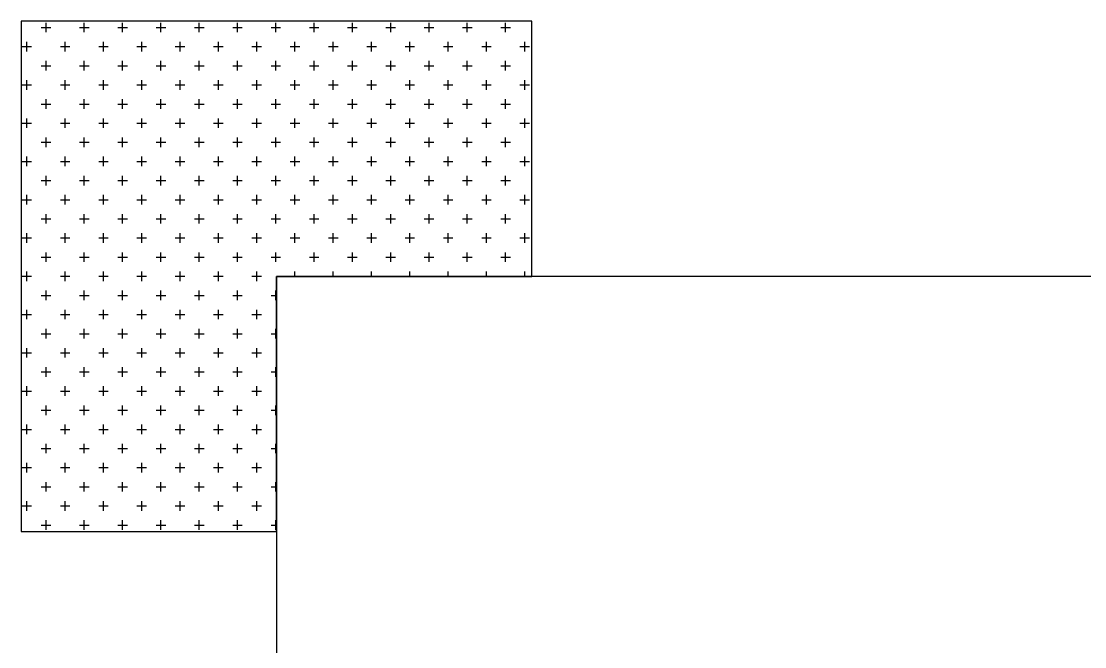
# Model space of a CAD drawing. Extents: x -40736 to 367926, y -65544 to 37405.
# Drawn here: x 347348.79 to 347390.44, y -55311.84 to -55287.33 of the extents above; entities that cross this region are included whole.
import ezdxf

# ---------------------------------------------------------------- set-up
doc = ezdxf.new("R2010")
doc.units = 0
doc.header["$LTSCALE"] = 600
doc.header["$MEASUREMENT"] = 0
doc.linetypes.add('CENTER2', pattern=[1.125, 0.75, -0.125, 0.125, -0.125])
doc.layers.add('底圖', color=253, linetype='CONTINUOUS')

msp = doc.modelspace()

# ---------------------------------------------------------------- linework, layer by layer
at = {"layer": '底圖', "linetype": 'CENTER2'}
for p, q in [((347368.78957, -55287.33166), (347348.78957, -55287.33166)), ((347348.78957, -55287.33166), (347348.78957, -55307.33166)), ((347349.75925, -55287.76262), (347349.75925, -55287.38762)), ((347351.25925, -55287.76262), (347351.25925, -55287.38762)), ((347352.75925, -55287.76262), (347352.75925, -55287.38762)), ((347354.25925, -55287.76262), (347354.25925, -55287.38762)), ((347355.75925, -55287.76262), (347355.75925, -55287.38762)), ((347357.25925, -55287.76262), (347357.25925, -55287.38762)), ((347358.75925, -55287.76262), (347358.75925, -55287.38762)), ((347360.25925, -55287.76262), (347360.25925, -55287.38762)), ((347361.75925, -55287.76262), (347361.75925, -55287.38762)), ((347363.25925, -55287.76262), (347363.25925, -55287.38762)), ((347364.75925, -55287.76262), (347364.75925, -55287.38762)), ((347366.25925, -55287.76262), (347366.25925, -55287.38762)), ((347367.75925, -55287.76262), (347367.75925, -55287.38762)), ((347368.78957, -55297.33166), (347368.78957, -55287.33166)), ((347349.57175, -55287.57512), (347349.94675, -55287.57512)), ((347351.07175, -55287.57512), (347351.44675, -55287.57512)), ((347352.57175, -55287.57512), (347352.94675, -55287.57512)), ((347354.07175, -55287.57512), (347354.44675, -55287.57512)), ((347355.57175, -55287.57512), (347355.94675, -55287.57512)), ((347357.07175, -55287.57512), (347357.44675, -55287.57512)), ((347358.57175, -55287.57512), (347358.94675, -55287.57512)), ((347360.07175, -55287.57512), (347360.44675, -55287.57512)), ((347361.57175, -55287.57512), (347361.94675, -55287.57512)), ((347363.07175, -55287.57512), (347363.44675, -55287.57512)), ((347364.57175, -55287.57512), (347364.94675, -55287.57512)), ((347366.07175, -55287.57512), (347366.44675, -55287.57512)), ((347367.57175, -55287.57512), (347367.94675, -55287.57512)), ((347349.00925, -55288.51262), (347349.00925, -55288.13762)), ((347350.50925, -55288.51262), (347350.50925, -55288.13762)), ((347352.00925, -55288.51262), (347352.00925, -55288.13762)), ((347353.50925, -55288.51262), (347353.50925, -55288.13762)), ((347355.00925, -55288.51262), (347355.00925, -55288.13762)), ((347356.50925, -55288.51262), (347356.50925, -55288.13762)), ((347358.00925, -55288.51262), (347358.00925, -55288.13762)), ((347359.50925, -55288.51262), (347359.50925, -55288.13762)), ((347361.00925, -55288.51262), (347361.00925, -55288.13762)), ((347362.50925, -55288.51262), (347362.50925, -55288.13762)), ((347364.00925, -55288.51262), (347364.00925, -55288.13762)), ((347365.50925, -55288.51262), (347365.50925, -55288.13762)), ((347367.00925, -55288.51262), (347367.00925, -55288.13762)), ((347368.50925, -55288.51262), (347368.50925, -55288.13762)), ((347348.82175, -55288.32512), (347349.19675, -55288.32512)), ((347350.32175, -55288.32512), (347350.69675, -55288.32512)), ((347351.82175, -55288.32512), (347352.19675, -55288.32512)), ((347353.32175, -55288.32512), (347353.69675, -55288.32512)), ((347354.82175, -55288.32512), (347355.19675, -55288.32512)), ((347356.32175, -55288.32512), (347356.69675, -55288.32512)), ((347357.82175, -55288.32512), (347358.19675, -55288.32512)), ((347359.32175, -55288.32512), (347359.69675, -55288.32512)), ((347360.82175, -55288.32512), (347361.19675, -55288.32512)), ((347362.32175, -55288.32512), (347362.69675, -55288.32512)), ((347363.82175, -55288.32512), (347364.19675, -55288.32512)), ((347365.32175, -55288.32512), (347365.69675, -55288.32512)), ((347366.82175, -55288.32512), (347367.19675, -55288.32512)), ((347368.32175, -55288.32512), (347368.69675, -55288.32512)), ((347349.57175, -55289.07512), (347349.94675, -55289.07512)), ((347349.75925, -55289.26262), (347349.75925, -55288.88762)), ((347351.07175, -55289.07512), (347351.44675, -55289.07512)), ((347351.25925, -55289.26262), (347351.25925, -55288.88762)), ((347352.57175, -55289.07512), (347352.94675, -55289.07512)), ((347352.75925, -55289.26262), (347352.75925, -55288.88762)), ((347354.07175, -55289.07512), (347354.44675, -55289.07512)), ((347354.25925, -55289.26262), (347354.25925, -55288.88762)), ((347355.57175, -55289.07512), (347355.94675, -55289.07512)), ((347355.75925, -55289.26262), (347355.75925, -55288.88762)), ((347357.07175, -55289.07512), (347357.44675, -55289.07512)), ((347357.25925, -55289.26262), (347357.25925, -55288.88762)), ((347358.57175, -55289.07512), (347358.94675, -55289.07512)), ((347358.75925, -55289.26262), (347358.75925, -55288.88762)), ((347360.07175, -55289.07512), (347360.44675, -55289.07512)), ((347360.25925, -55289.26262), (347360.25925, -55288.88762)), ((347361.57175, -55289.07512), (347361.94675, -55289.07512)), ((347361.75925, -55289.26262), (347361.75925, -55288.88762)), ((347363.07175, -55289.07512), (347363.44675, -55289.07512)), ((347363.25925, -55289.26262), (347363.25925, -55288.88762)), ((347364.57175, -55289.07512), (347364.94675, -55289.07512)), ((347364.75925, -55289.26262), (347364.75925, -55288.88762)), ((347366.07175, -55289.07512), (347366.44675, -55289.07512)), ((347366.25925, -55289.26262), (347366.25925, -55288.88762)), ((347367.57175, -55289.07512), (347367.94675, -55289.07512)), ((347367.75925, -55289.26262), (347367.75925, -55288.88762)), ((347348.82175, -55289.82512), (347349.19675, -55289.82512)), ((347349.00925, -55290.01262), (347349.00925, -55289.63762)), ((347350.32175, -55289.82512), (347350.69675, -55289.82512)), ((347350.50925, -55290.01262), (347350.50925, -55289.63762)), ((347351.82175, -55289.82512), (347352.19675, -55289.82512)), ((347352.00925, -55290.01262), (347352.00925, -55289.63762)), ((347353.32175, -55289.82512), (347353.69675, -55289.82512)), ((347353.50925, -55290.01262), (347353.50925, -55289.63762)), ((347354.82175, -55289.82512), (347355.19675, -55289.82512)), ((347355.00925, -55290.01262), (347355.00925, -55289.63762)), ((347356.32175, -55289.82512), (347356.69675, -55289.82512)), ((347356.50925, -55290.01262), (347356.50925, -55289.63762)), ((347357.82175, -55289.82512), (347358.19675, -55289.82512)), ((347358.00925, -55290.01262), (347358.00925, -55289.63762)), ((347359.32175, -55289.82512), (347359.69675, -55289.82512)), ((347359.50925, -55290.01262), (347359.50925, -55289.63762)), ((347360.82175, -55289.82512), (347361.19675, -55289.82512)), ((347361.00925, -55290.01262), (347361.00925, -55289.63762)), ((347362.32175, -55289.82512), (347362.69675, -55289.82512)), ((347362.50925, -55290.01262), (347362.50925, -55289.63762)), ((347363.82175, -55289.82512), (347364.19675, -55289.82512)), ((347364.00925, -55290.01262), (347364.00925, -55289.63762)), ((347365.32175, -55289.82512), (347365.69675, -55289.82512)), ((347365.50925, -55290.01262), (347365.50925, -55289.63762)), ((347366.82175, -55289.82512), (347367.19675, -55289.82512)), ((347367.00925, -55290.01262), (347367.00925, -55289.63762)), ((347368.32175, -55289.82512), (347368.69675, -55289.82512)), ((347368.50925, -55290.01262), (347368.50925, -55289.63762)), ((347349.57175, -55290.57512), (347349.94675, -55290.57512)), ((347349.75925, -55290.76262), (347349.75925, -55290.38762)), ((347351.07175, -55290.57512), (347351.44675, -55290.57512)), ((347351.25925, -55290.76262), (347351.25925, -55290.38762)), ((347352.57175, -55290.57512), (347352.94675, -55290.57512)), ((347352.75925, -55290.76262), (347352.75925, -55290.38762)), ((347354.07175, -55290.57512), (347354.44675, -55290.57512)), ((347354.25925, -55290.76262), (347354.25925, -55290.38762)), ((347355.57175, -55290.57512), (347355.94675, -55290.57512)), ((347355.75925, -55290.76262), (347355.75925, -55290.38762)), ((347357.07175, -55290.57512), (347357.44675, -55290.57512)), ((347357.25925, -55290.76262), (347357.25925, -55290.38762)), ((347358.57175, -55290.57512), (347358.94675, -55290.57512)), ((347358.75925, -55290.76262), (347358.75925, -55290.38762)), ((347360.07175, -55290.57512), (347360.44675, -55290.57512)), ((347360.25925, -55290.76262), (347360.25925, -55290.38762)), ((347361.57175, -55290.57512), (347361.94675, -55290.57512)), ((347361.75925, -55290.76262), (347361.75925, -55290.38762)), ((347363.07175, -55290.57512), (347363.44675, -55290.57512)), ((347363.25925, -55290.76262), (347363.25925, -55290.38762)), ((347364.57175, -55290.57512), (347364.94675, -55290.57512)), ((347364.75925, -55290.76262), (347364.75925, -55290.38762)), ((347366.07175, -55290.57512), (347366.44675, -55290.57512)), ((347366.25925, -55290.76262), (347366.25925, -55290.38762)), ((347367.57175, -55290.57512), (347367.94675, -55290.57512)), ((347367.75925, -55290.76262), (347367.75925, -55290.38762)), ((347349.00925, -55291.51262), (347349.00925, -55291.13762)), ((347350.50925, -55291.51262), (347350.50925, -55291.13762)), ((347352.00925, -55291.51262), (347352.00925, -55291.13762)), ((347353.50925, -55291.51262), (347353.50925, -55291.13762)), ((347355.00925, -55291.51262), (347355.00925, -55291.13762)), ((347356.50925, -55291.51262), (347356.50925, -55291.13762)), ((347358.00925, -55291.51262), (347358.00925, -55291.13762)), ((347359.50925, -55291.51262), (347359.50925, -55291.13762)), ((347361.00925, -55291.51262), (347361.00925, -55291.13762)), ((347362.50925, -55291.51262), (347362.50925, -55291.13762)), ((347364.00925, -55291.51262), (347364.00925, -55291.13762)), ((347365.50925, -55291.51262), (347365.50925, -55291.13762)), ((347367.00925, -55291.51262), (347367.00925, -55291.13762)), ((347368.50925, -55291.51262), (347368.50925, -55291.13762)), ((347348.82175, -55291.32512), (347349.19675, -55291.32512)), ((347350.32175, -55291.32512), (347350.69675, -55291.32512)), ((347351.82175, -55291.32512), (347352.19675, -55291.32512)), ((347353.32175, -55291.32512), (347353.69675, -55291.32512)), ((347354.82175, -55291.32512), (347355.19675, -55291.32512)), ((347356.32175, -55291.32512), (347356.69675, -55291.32512)), ((347357.82175, -55291.32512), (347358.19675, -55291.32512)), ((347359.32175, -55291.32512), (347359.69675, -55291.32512)), ((347360.82175, -55291.32512), (347361.19675, -55291.32512)), ((347362.32175, -55291.32512), (347362.69675, -55291.32512)), ((347363.82175, -55291.32512), (347364.19675, -55291.32512)), ((347365.32175, -55291.32512), (347365.69675, -55291.32512)), ((347366.82175, -55291.32512), (347367.19675, -55291.32512)), ((347368.32175, -55291.32512), (347368.69675, -55291.32512)), ((347349.75925, -55292.26262), (347349.75925, -55291.88762)), ((347351.25925, -55292.26262), (347351.25925, -55291.88762)), ((347352.75925, -55292.26262), (347352.75925, -55291.88762)), ((347354.25925, -55292.26262), (347354.25925, -55291.88762)), ((347355.75925, -55292.26262), (347355.75925, -55291.88762)), ((347357.25925, -55292.26262), (347357.25925, -55291.88762)), ((347358.75925, -55292.26262), (347358.75925, -55291.88762)), ((347360.25925, -55292.26262), (347360.25925, -55291.88762)), ((347361.75925, -55292.26262), (347361.75925, -55291.88762)), ((347363.25925, -55292.26262), (347363.25925, -55291.88762)), ((347364.75925, -55292.26262), (347364.75925, -55291.88762)), ((347366.25925, -55292.26262), (347366.25925, -55291.88762)), ((347367.75925, -55292.26262), (347367.75925, -55291.88762)), ((347349.57175, -55292.07512), (347349.94675, -55292.07512)), ((347351.07175, -55292.07512), (347351.44675, -55292.07512)), ((347352.57175, -55292.07512), (347352.94675, -55292.07512)), ((347354.07175, -55292.07512), (347354.44675, -55292.07512)), ((347355.57175, -55292.07512), (347355.94675, -55292.07512)), ((347357.07175, -55292.07512), (347357.44675, -55292.07512)), ((347358.57175, -55292.07512), (347358.94675, -55292.07512)), ((347360.07175, -55292.07512), (347360.44675, -55292.07512)), ((347361.57175, -55292.07512), (347361.94675, -55292.07512)), ((347363.07175, -55292.07512), (347363.44675, -55292.07512)), ((347364.57175, -55292.07512), (347364.94675, -55292.07512)), ((347366.07175, -55292.07512), (347366.44675, -55292.07512)), ((347367.57175, -55292.07512), (347367.94675, -55292.07512)), ((347348.82175, -55292.82512), (347349.19675, -55292.82512)), ((347349.00925, -55293.01262), (347349.00925, -55292.63762)), ((347350.32175, -55292.82512), (347350.69675, -55292.82512)), ((347350.50925, -55293.01262), (347350.50925, -55292.63762)), ((347351.82175, -55292.82512), (347352.19675, -55292.82512)), ((347352.00925, -55293.01262), (347352.00925, -55292.63762)), ((347353.32175, -55292.82512), (347353.69675, -55292.82512)), ((347353.50925, -55293.01262), (347353.50925, -55292.63762)), ((347354.82175, -55292.82512), (347355.19675, -55292.82512)), ((347355.00925, -55293.01262), (347355.00925, -55292.63762)), ((347356.32175, -55292.82512), (347356.69675, -55292.82512)), ((347356.50925, -55293.01262), (347356.50925, -55292.63762)), ((347357.82175, -55292.82512), (347358.19675, -55292.82512)), ((347358.00925, -55293.01262), (347358.00925, -55292.63762)), ((347359.32175, -55292.82512), (347359.69675, -55292.82512)), ((347359.50925, -55293.01262), (347359.50925, -55292.63762)), ((347360.82175, -55292.82512), (347361.19675, -55292.82512)), ((347361.00925, -55293.01262), (347361.00925, -55292.63762)), ((347362.32175, -55292.82512), (347362.69675, -55292.82512)), ((347362.50925, -55293.01262), (347362.50925, -55292.63762)), ((347363.82175, -55292.82512), (347364.19675, -55292.82512)), ((347364.00925, -55293.01262), (347364.00925, -55292.63762)), ((347365.32175, -55292.82512), (347365.69675, -55292.82512)), ((347365.50925, -55293.01262), (347365.50925, -55292.63762)), ((347366.82175, -55292.82512), (347367.19675, -55292.82512)), ((347367.00925, -55293.01262), (347367.00925, -55292.63762)), ((347368.32175, -55292.82512), (347368.69675, -55292.82512)), ((347368.50925, -55293.01262), (347368.50925, -55292.63762)), ((347349.57175, -55293.57512), (347349.94675, -55293.57512)), ((347349.75925, -55293.76262), (347349.75925, -55293.38762)), ((347351.07175, -55293.57512), (347351.44675, -55293.57512)), ((347351.25925, -55293.76262), (347351.25925, -55293.38762)), ((347352.57175, -55293.57512), (347352.94675, -55293.57512)), ((347352.75925, -55293.76262), (347352.75925, -55293.38762)), ((347354.07175, -55293.57512), (347354.44675, -55293.57512)), ((347354.25925, -55293.76262), (347354.25925, -55293.38762)), ((347355.57175, -55293.57512), (347355.94675, -55293.57512)), ((347355.75925, -55293.76262), (347355.75925, -55293.38762)), ((347357.07175, -55293.57512), (347357.44675, -55293.57512)), ((347357.25925, -55293.76262), (347357.25925, -55293.38762)), ((347358.57175, -55293.57512), (347358.94675, -55293.57512)), ((347358.75925, -55293.76262), (347358.75925, -55293.38762)), ((347360.07175, -55293.57512), (347360.44675, -55293.57512)), ((347360.25925, -55293.76262), (347360.25925, -55293.38762)), ((347361.57175, -55293.57512), (347361.94675, -55293.57512)), ((347361.75925, -55293.76262), (347361.75925, -55293.38762)), ((347363.07175, -55293.57512), (347363.44675, -55293.57512)), ((347363.25925, -55293.76262), (347363.25925, -55293.38762)), ((347364.57175, -55293.57512), (347364.94675, -55293.57512)), ((347364.75925, -55293.76262), (347364.75925, -55293.38762)), ((347366.07175, -55293.57512), (347366.44675, -55293.57512)), ((347366.25925, -55293.76262), (347366.25925, -55293.38762)), ((347367.57175, -55293.57512), (347367.94675, -55293.57512)), ((347367.75925, -55293.76262), (347367.75925, -55293.38762)), ((347348.82175, -55294.32512), (347349.19675, -55294.32512)), ((347349.00925, -55294.51262), (347349.00925, -55294.13762)), ((347350.32175, -55294.32512), (347350.69675, -55294.32512)), ((347350.50925, -55294.51262), (347350.50925, -55294.13762)), ((347351.82175, -55294.32512), (347352.19675, -55294.32512)), ((347352.00925, -55294.51262), (347352.00925, -55294.13762)), ((347353.32175, -55294.32512), (347353.69675, -55294.32512)), ((347353.50925, -55294.51262), (347353.50925, -55294.13762)), ((347354.82175, -55294.32512), (347355.19675, -55294.32512)), ((347355.00925, -55294.51262), (347355.00925, -55294.13762)), ((347356.32175, -55294.32512), (347356.69675, -55294.32512)), ((347356.50925, -55294.51262), (347356.50925, -55294.13762)), ((347357.82175, -55294.32512), (347358.19675, -55294.32512)), ((347358.00925, -55294.51262), (347358.00925, -55294.13762)), ((347359.32175, -55294.32512), (347359.69675, -55294.32512)), ((347359.50925, -55294.51262), (347359.50925, -55294.13762)), ((347360.82175, -55294.32512), (347361.19675, -55294.32512)), ((347361.00925, -55294.51262), (347361.00925, -55294.13762)), ((347362.32175, -55294.32512), (347362.69675, -55294.32512)), ((347362.50925, -55294.51262), (347362.50925, -55294.13762)), ((347363.82175, -55294.32512), (347364.19675, -55294.32512)), ((347364.00925, -55294.51262), (347364.00925, -55294.13762)), ((347365.32175, -55294.32512), (347365.69675, -55294.32512)), ((347365.50925, -55294.51262), (347365.50925, -55294.13762)), ((347366.82175, -55294.32512), (347367.19675, -55294.32512)), ((347367.00925, -55294.51262), (347367.00925, -55294.13762)), ((347368.32175, -55294.32512), (347368.69675, -55294.32512)), ((347368.50925, -55294.51262), (347368.50925, -55294.13762)), ((347349.75925, -55295.26262), (347349.75925, -55294.88762)), ((347351.25925, -55295.26262), (347351.25925, -55294.88762)), ((347352.75925, -55295.26262), (347352.75925, -55294.88762)), ((347354.25925, -55295.26262), (347354.25925, -55294.88762)), ((347355.75925, -55295.26262), (347355.75925, -55294.88762)), ((347357.25925, -55295.26262), (347357.25925, -55294.88762)), ((347358.75925, -55295.26262), (347358.75925, -55294.88762)), ((347360.25925, -55295.26262), (347360.25925, -55294.88762)), ((347361.75925, -55295.26262), (347361.75925, -55294.88762)), ((347363.25925, -55295.26262), (347363.25925, -55294.88762)), ((347364.75925, -55295.26262), (347364.75925, -55294.88762)), ((347366.25925, -55295.26262), (347366.25925, -55294.88762)), ((347367.75925, -55295.26262), (347367.75925, -55294.88762)), ((347349.57175, -55295.07512), (347349.94675, -55295.07512)), ((347351.07175, -55295.07512), (347351.44675, -55295.07512)), ((347352.57175, -55295.07512), (347352.94675, -55295.07512)), ((347354.07175, -55295.07512), (347354.44675, -55295.07512)), ((347355.57175, -55295.07512), (347355.94675, -55295.07512)), ((347357.07175, -55295.07512), (347357.44675, -55295.07512)), ((347358.57175, -55295.07512), (347358.94675, -55295.07512)), ((347360.07175, -55295.07512), (347360.44675, -55295.07512)), ((347361.57175, -55295.07512), (347361.94675, -55295.07512)), ((347363.07175, -55295.07512), (347363.44675, -55295.07512)), ((347364.57175, -55295.07512), (347364.94675, -55295.07512)), ((347366.07175, -55295.07512), (347366.44675, -55295.07512)), ((347367.57175, -55295.07512), (347367.94675, -55295.07512)), ((347349.00925, -55296.01262), (347349.00925, -55295.63762)), ((347350.50925, -55296.01262), (347350.50925, -55295.63762)), ((347352.00925, -55296.01262), (347352.00925, -55295.63762)), ((347353.50925, -55296.01262), (347353.50925, -55295.63762)), ((347355.00925, -55296.01262), (347355.00925, -55295.63762)), ((347356.50925, -55296.01262), (347356.50925, -55295.63762)), ((347358.00925, -55296.01262), (347358.00925, -55295.63762)), ((347359.50925, -55296.01262), (347359.50925, -55295.63762)), ((347361.00925, -55296.01262), (347361.00925, -55295.63762)), ((347362.50925, -55296.01262), (347362.50925, -55295.63762)), ((347364.00925, -55296.01262), (347364.00925, -55295.63762)), ((347365.50925, -55296.01262), (347365.50925, -55295.63762)), ((347367.00925, -55296.01262), (347367.00925, -55295.63762)), ((347368.50925, -55296.01262), (347368.50925, -55295.63762)), ((347348.82175, -55295.82512), (347349.19675, -55295.82512)), ((347350.32175, -55295.82512), (347350.69675, -55295.82512)), ((347351.82175, -55295.82512), (347352.19675, -55295.82512)), ((347353.32175, -55295.82512), (347353.69675, -55295.82512)), ((347354.82175, -55295.82512), (347355.19675, -55295.82512)), ((347356.32175, -55295.82512), (347356.69675, -55295.82512)), ((347357.82175, -55295.82512), (347358.19675, -55295.82512)), ((347359.32175, -55295.82512), (347359.69675, -55295.82512)), ((347360.82175, -55295.82512), (347361.19675, -55295.82512)), ((347362.32175, -55295.82512), (347362.69675, -55295.82512)), ((347363.82175, -55295.82512), (347364.19675, -55295.82512)), ((347365.32175, -55295.82512), (347365.69675, -55295.82512)), ((347366.82175, -55295.82512), (347367.19675, -55295.82512)), ((347368.32175, -55295.82512), (347368.69675, -55295.82512)), ((347349.57175, -55296.57512), (347349.94675, -55296.57512)), ((347349.75925, -55296.76262), (347349.75925, -55296.38762)), ((347351.07175, -55296.57512), (347351.44675, -55296.57512)), ((347351.25925, -55296.76262), (347351.25925, -55296.38762)), ((347352.57175, -55296.57512), (347352.94675, -55296.57512)), ((347352.75925, -55296.76262), (347352.75925, -55296.38762)), ((347354.07175, -55296.57512), (347354.44675, -55296.57512)), ((347354.25925, -55296.76262), (347354.25925, -55296.38762)), ((347355.57175, -55296.57512), (347355.94675, -55296.57512)), ((347355.75925, -55296.76262), (347355.75925, -55296.38762)), ((347357.07175, -55296.57512), (347357.44675, -55296.57512)), ((347357.25925, -55296.76262), (347357.25925, -55296.38762)), ((347358.57175, -55296.57512), (347358.94675, -55296.57512)), ((347358.75925, -55296.76262), (347358.75925, -55296.38762)), ((347360.07175, -55296.57512), (347360.44675, -55296.57512)), ((347360.25925, -55296.76262), (347360.25925, -55296.38762)), ((347361.57175, -55296.57512), (347361.94675, -55296.57512)), ((347361.75925, -55296.76262), (347361.75925, -55296.38762)), ((347363.07175, -55296.57512), (347363.44675, -55296.57512)), ((347363.25925, -55296.76262), (347363.25925, -55296.38762)), ((347364.57175, -55296.57512), (347364.94675, -55296.57512)), ((347364.75925, -55296.76262), (347364.75925, -55296.38762)), ((347366.07175, -55296.57512), (347366.44675, -55296.57512)), ((347366.25925, -55296.76262), (347366.25925, -55296.38762)), ((347367.57175, -55296.57512), (347367.94675, -55296.57512)), ((347367.75925, -55296.76262), (347367.75925, -55296.38762)), ((347348.82175, -55297.32512), (347349.19675, -55297.32512)), ((347349.00925, -55297.51262), (347349.00925, -55297.13762)), ((347350.32175, -55297.32512), (347350.69675, -55297.32512)), ((347350.50925, -55297.51262), (347350.50925, -55297.13762)), ((347351.82175, -55297.32512), (347352.19675, -55297.32512)), ((347352.00925, -55297.51262), (347352.00925, -55297.13762)), ((347353.32175, -55297.32512), (347353.69675, -55297.32512)), ((347353.50925, -55297.51262), (347353.50925, -55297.13762)), ((347354.82175, -55297.32512), (347355.19675, -55297.32512)), ((347355.00925, -55297.51262), (347355.00925, -55297.13762)), ((347356.32175, -55297.32512), (347356.69675, -55297.32512)), ((347356.50925, -55297.51262), (347356.50925, -55297.13762)), ((347357.82175, -55297.32512), (347358.19675, -55297.32512)), ((347358.00925, -55297.51262), (347358.00925, -55297.13762)), ((347358.78957, -55307.33166), (347358.78957, -55297.33166)), ((347358.78957, -55297.33166), (347368.78957, -55297.33166)), ((347423.78957, -55297.33166), (347358.78957, -55297.33166)), ((347358.78957, -55297.33166), (347358.78957, -55389.33166)), ((347359.32175, -55297.32512), (347359.69675, -55297.32512)), ((347359.50925, -55297.33166), (347359.50925, -55297.13762)), ((347360.82175, -55297.32512), (347361.19675, -55297.32512)), ((347361.00925, -55297.33166), (347361.00925, -55297.13762)), ((347362.32175, -55297.32512), (347362.69675, -55297.32512)), ((347362.50925, -55297.33166), (347362.50925, -55297.13762)), ((347363.82175, -55297.32512), (347364.19675, -55297.32512)), ((347364.00925, -55297.33166), (347364.00925, -55297.13762)), ((347365.32175, -55297.32512), (347365.69675, -55297.32512)), ((347365.50925, -55297.33166), (347365.50925, -55297.13762)), ((347366.82175, -55297.32512), (347367.19675, -55297.32512)), ((347367.00925, -55297.33166), (347367.00925, -55297.13762)), ((347368.32175, -55297.32512), (347368.69675, -55297.32512)), ((347368.50925, -55297.33166), (347368.50925, -55297.13762)), ((347349.57175, -55298.07512), (347349.94675, -55298.07512)), ((347349.75925, -55298.26262), (347349.75925, -55297.88762)), ((347351.07175, -55298.07512), (347351.44675, -55298.07512)), ((347351.25925, -55298.26262), (347351.25925, -55297.88762)), ((347352.57175, -55298.07512), (347352.94675, -55298.07512)), ((347352.75925, -55298.26262), (347352.75925, -55297.88762)), ((347354.07175, -55298.07512), (347354.44675, -55298.07512)), ((347354.25925, -55298.26262), (347354.25925, -55297.88762)), ((347355.57175, -55298.07512), (347355.94675, -55298.07512)), ((347355.75925, -55298.26262), (347355.75925, -55297.88762)), ((347357.07175, -55298.07512), (347357.44675, -55298.07512)), ((347357.25925, -55298.26262), (347357.25925, -55297.88762)), ((347358.57175, -55298.07512), (347358.78957, -55298.07512)), ((347358.75925, -55298.26262), (347358.75925, -55297.88762)), ((347349.00925, -55299.01262), (347349.00925, -55298.63762)), ((347350.50925, -55299.01262), (347350.50925, -55298.63762)), ((347352.00925, -55299.01262), (347352.00925, -55298.63762)), ((347353.50925, -55299.01262), (347353.50925, -55298.63762)), ((347355.00925, -55299.01262), (347355.00925, -55298.63762)), ((347356.50925, -55299.01262), (347356.50925, -55298.63762)), ((347358.00925, -55299.01262), (347358.00925, -55298.63762)), ((347348.82175, -55298.82512), (347349.19675, -55298.82512)), ((347350.32175, -55298.82512), (347350.69675, -55298.82512)), ((347351.82175, -55298.82512), (347352.19675, -55298.82512)), ((347353.32175, -55298.82512), (347353.69675, -55298.82512)), ((347354.82175, -55298.82512), (347355.19675, -55298.82512)), ((347356.32175, -55298.82512), (347356.69675, -55298.82512)), ((347357.82175, -55298.82512), (347358.19675, -55298.82512)), ((347349.75925, -55299.76262), (347349.75925, -55299.38762)), ((347351.25925, -55299.76262), (347351.25925, -55299.38762)), ((347352.75925, -55299.76262), (347352.75925, -55299.38762)), ((347354.25925, -55299.76262), (347354.25925, -55299.38762)), ((347355.75925, -55299.76262), (347355.75925, -55299.38762)), ((347357.25925, -55299.76262), (347357.25925, -55299.38762)), ((347358.75925, -55299.76262), (347358.75925, -55299.38762)), ((347349.57175, -55299.57512), (347349.94675, -55299.57512)), ((347351.07175, -55299.57512), (347351.44675, -55299.57512)), ((347352.57175, -55299.57512), (347352.94675, -55299.57512)), ((347354.07175, -55299.57512), (347354.44675, -55299.57512)), ((347355.57175, -55299.57512), (347355.94675, -55299.57512)), ((347357.07175, -55299.57512), (347357.44675, -55299.57512)), ((347358.57175, -55299.57512), (347358.78957, -55299.57512)), ((347348.82175, -55300.32512), (347349.19675, -55300.32512)), ((347349.00925, -55300.51262), (347349.00925, -55300.13762)), ((347350.32175, -55300.32512), (347350.69675, -55300.32512)), ((347350.50925, -55300.51262), (347350.50925, -55300.13762)), ((347351.82175, -55300.32512), (347352.19675, -55300.32512)), ((347352.00925, -55300.51262), (347352.00925, -55300.13762)), ((347353.32175, -55300.32512), (347353.69675, -55300.32512)), ((347353.50925, -55300.51262), (347353.50925, -55300.13762)), ((347354.82175, -55300.32512), (347355.19675, -55300.32512)), ((347355.00925, -55300.51262), (347355.00925, -55300.13762)), ((347356.32175, -55300.32512), (347356.69675, -55300.32512)), ((347356.50925, -55300.51262), (347356.50925, -55300.13762)), ((347357.82175, -55300.32512), (347358.19675, -55300.32512)), ((347358.00925, -55300.51262), (347358.00925, -55300.13762)), ((347349.57175, -55301.07512), (347349.94675, -55301.07512)), ((347349.75925, -55301.26262), (347349.75925, -55300.88762)), ((347351.07175, -55301.07512), (347351.44675, -55301.07512)), ((347351.25925, -55301.26262), (347351.25925, -55300.88762)), ((347352.57175, -55301.07512), (347352.94675, -55301.07512)), ((347352.75925, -55301.26262), (347352.75925, -55300.88762)), ((347354.07175, -55301.07512), (347354.44675, -55301.07512)), ((347354.25925, -55301.26262), (347354.25925, -55300.88762)), ((347355.57175, -55301.07512), (347355.94675, -55301.07512)), ((347355.75925, -55301.26262), (347355.75925, -55300.88762)), ((347357.07175, -55301.07512), (347357.44675, -55301.07512)), ((347357.25925, -55301.26262), (347357.25925, -55300.88762)), ((347358.57175, -55301.07512), (347358.78957, -55301.07512)), ((347358.75925, -55301.26262), (347358.75925, -55300.88762)), ((347348.82175, -55301.82512), (347349.19675, -55301.82512)), ((347349.00925, -55302.01262), (347349.00925, -55301.63762)), ((347350.32175, -55301.82512), (347350.69675, -55301.82512)), ((347350.50925, -55302.01262), (347350.50925, -55301.63762)), ((347351.82175, -55301.82512), (347352.19675, -55301.82512)), ((347352.00925, -55302.01262), (347352.00925, -55301.63762)), ((347353.32175, -55301.82512), (347353.69675, -55301.82512)), ((347353.50925, -55302.01262), (347353.50925, -55301.63762)), ((347354.82175, -55301.82512), (347355.19675, -55301.82512)), ((347355.00925, -55302.01262), (347355.00925, -55301.63762)), ((347356.32175, -55301.82512), (347356.69675, -55301.82512)), ((347356.50925, -55302.01262), (347356.50925, -55301.63762)), ((347357.82175, -55301.82512), (347358.19675, -55301.82512)), ((347358.00925, -55302.01262), (347358.00925, -55301.63762)), ((347349.75925, -55302.76262), (347349.75925, -55302.38762)), ((347351.25925, -55302.76262), (347351.25925, -55302.38762)), ((347352.75925, -55302.76262), (347352.75925, -55302.38762)), ((347354.25925, -55302.76262), (347354.25925, -55302.38762)), ((347355.75925, -55302.76262), (347355.75925, -55302.38762)), ((347357.25925, -55302.76262), (347357.25925, -55302.38762)), ((347358.75925, -55302.76262), (347358.75925, -55302.38762)), ((347349.57175, -55302.57512), (347349.94675, -55302.57512)), ((347351.07175, -55302.57512), (347351.44675, -55302.57512)), ((347352.57175, -55302.57512), (347352.94675, -55302.57512)), ((347354.07175, -55302.57512), (347354.44675, -55302.57512)), ((347355.57175, -55302.57512), (347355.94675, -55302.57512)), ((347357.07175, -55302.57512), (347357.44675, -55302.57512)), ((347358.57175, -55302.57512), (347358.78957, -55302.57512)), ((347349.00925, -55303.51262), (347349.00925, -55303.13762)), ((347350.50925, -55303.51262), (347350.50925, -55303.13762)), ((347352.00925, -55303.51262), (347352.00925, -55303.13762)), ((347353.50925, -55303.51262), (347353.50925, -55303.13762)), ((347355.00925, -55303.51262), (347355.00925, -55303.13762)), ((347356.50925, -55303.51262), (347356.50925, -55303.13762)), ((347358.00925, -55303.51262), (347358.00925, -55303.13762)), ((347348.82175, -55303.32512), (347349.19675, -55303.32512)), ((347350.32175, -55303.32512), (347350.69675, -55303.32512)), ((347351.82175, -55303.32512), (347352.19675, -55303.32512)), ((347353.32175, -55303.32512), (347353.69675, -55303.32512)), ((347354.82175, -55303.32512), (347355.19675, -55303.32512)), ((347356.32175, -55303.32512), (347356.69675, -55303.32512)), ((347357.82175, -55303.32512), (347358.19675, -55303.32512)), ((347349.57175, -55304.07512), (347349.94675, -55304.07512)), ((347349.75925, -55304.26262), (347349.75925, -55303.88762)), ((347351.07175, -55304.07512), (347351.44675, -55304.07512)), ((347351.25925, -55304.26262), (347351.25925, -55303.88762)), ((347352.57175, -55304.07512), (347352.94675, -55304.07512)), ((347352.75925, -55304.26262), (347352.75925, -55303.88762)), ((347354.07175, -55304.07512), (347354.44675, -55304.07512)), ((347354.25925, -55304.26262), (347354.25925, -55303.88762)), ((347355.57175, -55304.07512), (347355.94675, -55304.07512)), ((347355.75925, -55304.26262), (347355.75925, -55303.88762)), ((347357.07175, -55304.07512), (347357.44675, -55304.07512)), ((347357.25925, -55304.26262), (347357.25925, -55303.88762)), ((347358.57175, -55304.07512), (347358.78957, -55304.07512)), ((347358.75925, -55304.26262), (347358.75925, -55303.88762)), ((347348.82175, -55304.82512), (347349.19675, -55304.82512)), ((347349.00925, -55305.01262), (347349.00925, -55304.63762)), ((347350.32175, -55304.82512), (347350.69675, -55304.82512)), ((347350.50925, -55305.01262), (347350.50925, -55304.63762)), ((347351.82175, -55304.82512), (347352.19675, -55304.82512)), ((347352.00925, -55305.01262), (347352.00925, -55304.63762)), ((347353.32175, -55304.82512), (347353.69675, -55304.82512)), ((347353.50925, -55305.01262), (347353.50925, -55304.63762)), ((347354.82175, -55304.82512), (347355.19675, -55304.82512)), ((347355.00925, -55305.01262), (347355.00925, -55304.63762)), ((347356.32175, -55304.82512), (347356.69675, -55304.82512)), ((347356.50925, -55305.01262), (347356.50925, -55304.63762)), ((347357.82175, -55304.82512), (347358.19675, -55304.82512)), ((347358.00925, -55305.01262), (347358.00925, -55304.63762)), ((347349.57175, -55305.57512), (347349.94675, -55305.57512)), ((347349.75925, -55305.76262), (347349.75925, -55305.38762)), ((347351.07175, -55305.57512), (347351.44675, -55305.57512)), ((347351.25925, -55305.76262), (347351.25925, -55305.38762)), ((347352.57175, -55305.57512), (347352.94675, -55305.57512)), ((347352.75925, -55305.76262), (347352.75925, -55305.38762)), ((347354.07175, -55305.57512), (347354.44675, -55305.57512)), ((347354.25925, -55305.76262), (347354.25925, -55305.38762)), ((347355.57175, -55305.57512), (347355.94675, -55305.57512)), ((347355.75925, -55305.76262), (347355.75925, -55305.38762)), ((347357.07175, -55305.57512), (347357.44675, -55305.57512)), ((347357.25925, -55305.76262), (347357.25925, -55305.38762)), ((347358.57175, -55305.57512), (347358.78957, -55305.57512)), ((347358.75925, -55305.76262), (347358.75925, -55305.38762)), ((347349.00925, -55306.51262), (347349.00925, -55306.13762)), ((347350.50925, -55306.51262), (347350.50925, -55306.13762)), ((347352.00925, -55306.51262), (347352.00925, -55306.13762)), ((347353.50925, -55306.51262), (347353.50925, -55306.13762)), ((347355.00925, -55306.51262), (347355.00925, -55306.13762)), ((347356.50925, -55306.51262), (347356.50925, -55306.13762)), ((347358.00925, -55306.51262), (347358.00925, -55306.13762)), ((347348.82175, -55306.32512), (347349.19675, -55306.32512)), ((347350.32175, -55306.32512), (347350.69675, -55306.32512)), ((347351.82175, -55306.32512), (347352.19675, -55306.32512)), ((347353.32175, -55306.32512), (347353.69675, -55306.32512)), ((347354.82175, -55306.32512), (347355.19675, -55306.32512)), ((347356.32175, -55306.32512), (347356.69675, -55306.32512)), ((347357.82175, -55306.32512), (347358.19675, -55306.32512)), ((347349.75925, -55307.26262), (347349.75925, -55306.88762)), ((347351.25925, -55307.26262), (347351.25925, -55306.88762)), ((347352.75925, -55307.26262), (347352.75925, -55306.88762)), ((347354.25925, -55307.26262), (347354.25925, -55306.88762)), ((347355.75925, -55307.26262), (347355.75925, -55306.88762)), ((347357.25925, -55307.26262), (347357.25925, -55306.88762)), ((347358.75925, -55307.26262), (347358.75925, -55306.88762)), ((347348.78957, -55307.33166), (347358.78957, -55307.33166)), ((347349.57175, -55307.07512), (347349.94675, -55307.07512)), ((347351.07175, -55307.07512), (347351.44675, -55307.07512)), ((347352.57175, -55307.07512), (347352.94675, -55307.07512)), ((347354.07175, -55307.07512), (347354.44675, -55307.07512)), ((347355.57175, -55307.07512), (347355.94675, -55307.07512)), ((347357.07175, -55307.07512), (347357.44675, -55307.07512)), ((347358.57175, -55307.07512), (347358.78957, -55307.07512))]:
    msp.add_line(p, q, dxfattribs=at)

doc.saveas('drawing.dxf')
